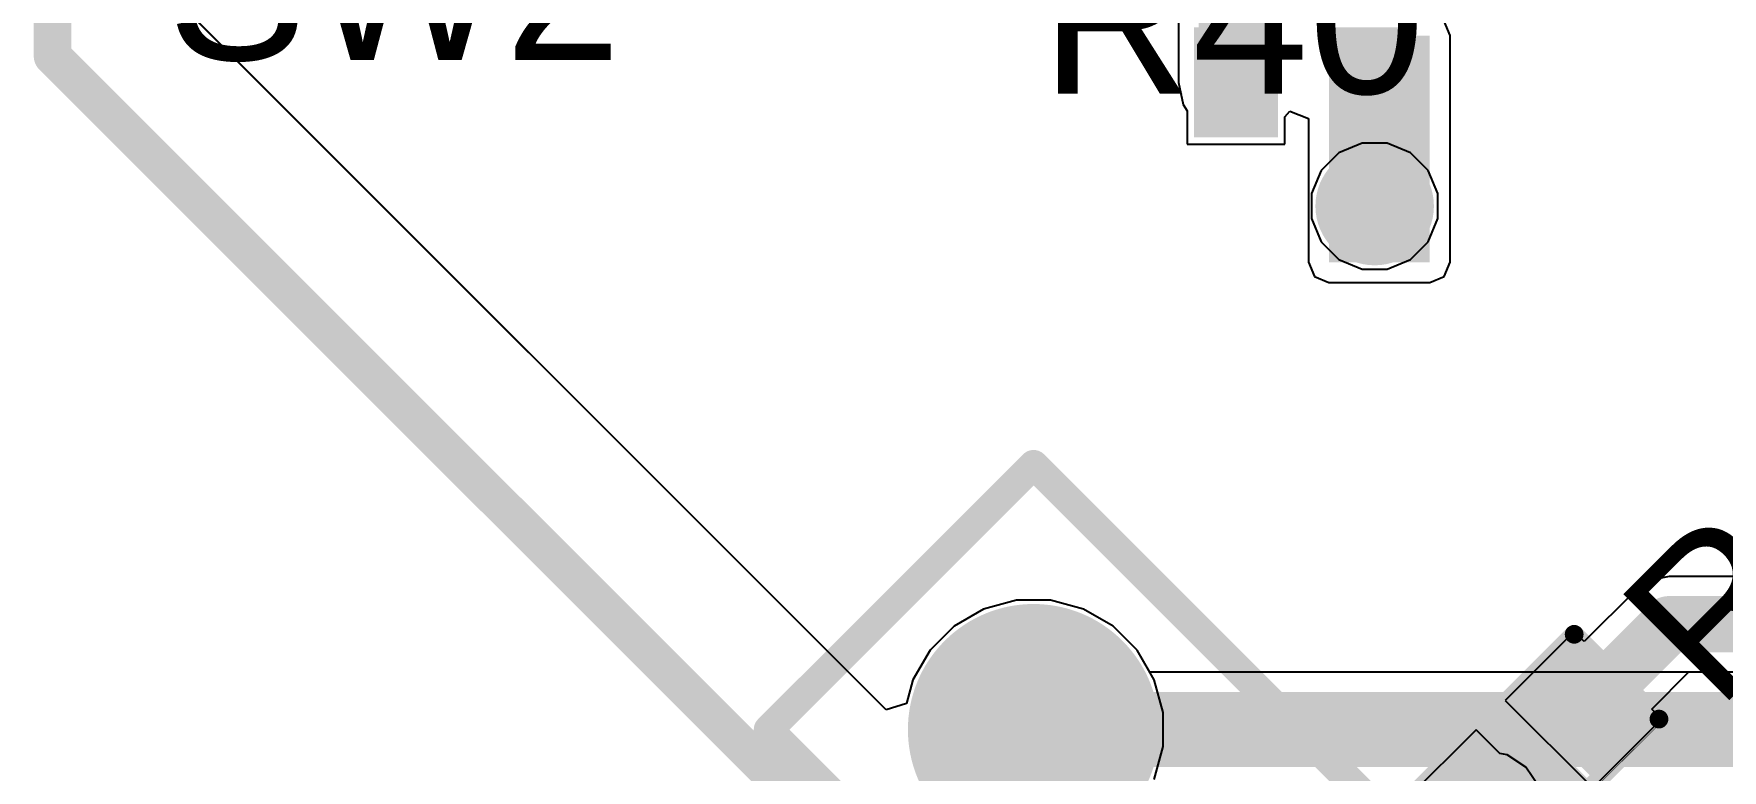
# Model space of a CAD drawing. Header units: millimetres. Extents: x -0.27 to 3.94, y -1.19 to 3.
# Drawn here: x -0.005 to 0.4455, y -0.1906 to 0.006 of the extents above; entities that cross this region are included whole.
import ezdxf

# ---------------------------------------------------------------- set-up
doc = ezdxf.new("R2010")
doc.units = ezdxf.units.MM
doc.header["$MEASUREMENT"] = 0
for name, color, linetype in [('BottomLayer', 5, 'Continuous'), ('BottomPaste', 16, 'Continuous'), ('BottomSolder', 6, 'Continuous'), ('Mechanical2', 216, 'Continuous'), ('MultiLayer', 9, 'Continuous'), ('PadHoleLayer', 156, 'Continuous'), ('TopLayer', 1, 'Continuous'), ('TopOverlay', 2, 'Continuous'), ('TopPaste', 8, 'Continuous'), ('TopSolder', 216, 'Continuous'), ('ViaHoleLayer', 16, 'Continuous')]:
    doc.layers.add(name, color=color, linetype=linetype)
doc.styles.add('Arial', font='arial.ttf', dxfattribs={"height": 0.2})

# ---------------------------------------------------------------- blocks, each defined once
blk = doc.blocks.new('R___0402_72')
at = {"layer": 'TopLayer'}
for points in [[(-0.0275, -0.0125), (-0.0275, 0.0125), (-0.0095, 0.0125), (-0.0095, -0.0125)], [(0.0095, -0.0125), (0.0095, 0.0125), (0.0275, 0.0125), (0.0275, -0.0125)]]:
    blk.add_hatch(color=1, dxfattribs=at).paths.add_polyline_path(points)
at = {"layer": 'TopPaste'}
for points in [[(-0.0275, -0.0125), (-0.0275, 0.0125), (-0.0095, 0.0125), (-0.0095, -0.0125)], [(0.0095, -0.0125), (0.0095, 0.0125), (0.0275, 0.0125), (0.0275, -0.0125)]]:
    blk.add_hatch(color=8, dxfattribs=at).paths.add_polyline_path(points)
at = {"layer": 'TopSolder'}
for points in [[(-0.02967, -0.01467), (-0.02967, 0.01467), (-0.00733, 0.01467), (-0.00733, -0.01467)], [(0.00733, -0.01467), (0.00733, 0.01467), (0.02967, 0.01467), (0.02967, -0.01467)]]:
    blk.add_hatch(color=216, dxfattribs=at).paths.add_polyline_path(points)
at = {"layer": 'TopOverlay'}
for points, const_width in [([(-0.031, 0.016), (-0.031, -0.016)], 0.005), ([(-0.031, 0.016), (0.031, 0.016)], 0.005), ([(0.031, 0.016), (0.031, -0.016)], 0.005), ([(-0.031, -0.016), (0.031, -0.016)], 0.005), ([(-0.032, -0.017), (0.032, -0.017)], 0.000127)]:
    blk.add_lwpolyline(points, dxfattribs=dict(at, const_width=const_width))
for points, const_width in [([(-0.03225, 0.016, 1), (-0.02975, 0.016, 1)], 0.0025), ([(-0.03225, 0.016, 1), (-0.02975, 0.016, 1)], 0.0025), ([(0.02975, 0.016, 1), (0.03225, 0.016, 1)], 0.0025), ([(0.02975, 0.016, 1), (0.03225, 0.016, 1)], 0.0025), ([(-0.03225, -0.016, 1), (-0.02975, -0.016, 1)], 0.0025), ([(-0.03225, -0.016, 1), (-0.02975, -0.016, 1)], 0.0025), ([(0.02975, -0.016, 1), (0.03225, -0.016, 1)], 0.0025), ([(0.02975, -0.016, 1), (0.03225, -0.016, 1)], 0.0025), ([(-0.03203, -0.017, 1), (-0.03197, -0.017, 1)], 0.0000635), ([(0.03197, -0.017, 1), (0.03203, -0.017, 1)], 0.0000635)]:
    blk.add_lwpolyline(points, format="xyb", close=True, dxfattribs=dict(at, const_width=const_width))
blk = doc.blocks.new('R___0402_B_92')
at = {"layer": 'BottomLayer'}
for points in [[(-0.0095, 0.0125), (-0.0095, -0.0125), (-0.0275, -0.0125), (-0.0275, 0.0125)], [(0.0275, 0.0125), (0.0275, -0.0125), (0.0095, -0.0125), (0.0095, 0.0125)]]:
    blk.add_hatch(color=5, dxfattribs=at).paths.add_polyline_path(points)
at = {"layer": 'BottomPaste'}
for points in [[(-0.0095, 0.0125), (-0.0095, -0.0125), (-0.0275, -0.0125), (-0.0275, 0.0125)], [(0.0275, 0.0125), (0.0275, -0.0125), (0.0095, -0.0125), (0.0095, 0.0125)]]:
    blk.add_hatch(color=16, dxfattribs=at).paths.add_polyline_path(points)
at = {"layer": 'BottomSolder'}
for points in [[(-0.00733, 0.01467), (-0.00733, -0.01467), (-0.02967, -0.01467), (-0.02967, 0.01467)], [(0.02967, 0.01467), (0.02967, -0.01467), (0.00733, -0.01467), (0.00733, 0.01467)]]:
    blk.add_hatch(color=6, dxfattribs=at).paths.add_polyline_path(points)
blk = doc.blocks.new('HDR1X3__136')
at = {"layer": 'BottomLayer'}
blk.add_hatch(color=5, dxfattribs=at).paths.add_polyline_path([(-0.02953, 0.02953), (0.02953, 0.02953), (0.02953, -0.02953), (-0.02953, -0.02953)])
h = blk.add_hatch(color=5, dxfattribs=at)
edge = h.paths.add_edge_path()
edge.add_arc((0.1, 0), 0.02953, 0, 360)
h = blk.add_hatch(color=5, dxfattribs=at)
edge = h.paths.add_edge_path()
edge.add_arc((0.2, 0), 0.02953, 0, 360)
at = {"layer": 'BottomSolder'}
blk.add_hatch(color=6, dxfattribs=at).paths.add_polyline_path([(-0.03353, 0.03353), (0.03353, 0.03353), (0.03353, -0.03353), (-0.03353, -0.03353)])
h = blk.add_hatch(color=6, dxfattribs=at)
edge = h.paths.add_edge_path()
edge.add_arc((0.1, 0), 0.03353, 0, 360)
h = blk.add_hatch(color=6, dxfattribs=at)
edge = h.paths.add_edge_path()
edge.add_arc((0.2, 0), 0.03353, 0, 360)
at = {"layer": 'MultiLayer'}
blk.add_hatch(color=9, dxfattribs=at).paths.add_polyline_path([(-0.02953, 0.02953), (0.02953, 0.02953), (0.02953, -0.02953), (-0.02953, -0.02953)])
h = blk.add_hatch(color=9, dxfattribs=at)
edge = h.paths.add_edge_path()
edge.add_arc((0.1, 0), 0.02953, 0, 360)
h = blk.add_hatch(color=9, dxfattribs=at)
edge = h.paths.add_edge_path()
edge.add_arc((0.2, 0), 0.02953, 0, 360)
at = {"layer": 'PadHoleLayer'}
h = blk.add_hatch(color=156, dxfattribs=at)
edge = h.paths.add_edge_path()
edge.add_arc((0, 0), 0.01772, 0, 360)
h = blk.add_hatch(color=156, dxfattribs=at)
edge = h.paths.add_edge_path()
edge.add_arc((0.1, 0), 0.01772, 0, 360)
h = blk.add_hatch(color=156, dxfattribs=at)
edge = h.paths.add_edge_path()
edge.add_arc((0.2, 0), 0.01772, 0, 360)
at = {"layer": 'TopLayer'}
blk.add_hatch(color=1, dxfattribs=at).paths.add_polyline_path([(-0.02953, 0.02953), (0.02953, 0.02953), (0.02953, -0.02953), (-0.02953, -0.02953)])
h = blk.add_hatch(color=1, dxfattribs=at)
edge = h.paths.add_edge_path()
edge.add_arc((0.1, 0), 0.02953, 0, 360)
h = blk.add_hatch(color=1, dxfattribs=at)
edge = h.paths.add_edge_path()
edge.add_arc((0.2, 0), 0.02953, 0, 360)
at = {"layer": 'TopSolder'}
blk.add_hatch(color=216, dxfattribs=at).paths.add_polyline_path([(-0.03353, 0.03353), (0.03353, 0.03353), (0.03353, -0.03353), (-0.03353, -0.03353)])
h = blk.add_hatch(color=216, dxfattribs=at)
edge = h.paths.add_edge_path()
edge.add_arc((0.1, 0), 0.03353, 0, 360)
h = blk.add_hatch(color=216, dxfattribs=at)
edge = h.paths.add_edge_path()
edge.add_arc((0.2, 0), 0.03353, 0, 360)
at = {"layer": 'TopOverlay', "const_width": 0.00787}
for points in [[(0.25, 0.05), (-0.05, 0.05)], [(-0.05, 0.05), (-0.05, -0.05)], [(0.25, 0.05), (0.25, -0.05)], [(0.25, -0.05), (-0.05, -0.05)]]:
    blk.add_lwpolyline(points, dxfattribs=at)
at = {"layer": 'TopOverlay', "const_width": 0.00394}
for points in [[(-0.05197, 0.05, 1), (-0.04803, 0.05, 1)], [(-0.05197, 0.05, 1), (-0.04803, 0.05, 1)], [(0.24803, 0.05, 1), (0.25197, 0.05, 1)], [(0.24803, 0.05, 1), (0.25197, 0.05, 1)], [(-0.05197, -0.05, 1), (-0.04803, -0.05, 1)], [(-0.05197, -0.05, 1), (-0.04803, -0.05, 1)], [(0.24803, -0.05, 1), (0.25197, -0.05, 1)], [(0.24803, -0.05, 1), (0.25197, -0.05, 1)]]:
    blk.add_lwpolyline(points, format="xyb", close=True, dxfattribs=at)

msp = doc.modelspace()

# ---------------------------------------------------------------- hatches: boundary and pattern name
at = {"layer": 'BottomLayer'}
msp.add_hatch(color=5, dxfattribs=at).paths.add_polyline_path([(0.34053, -0.055), (0.36745, -0.055), (0.36745, 0.0055), (0.34053, 0.0055)])
h = msp.add_hatch(color=5, dxfattribs=at)
edge = h.paths.add_edge_path()
edge.add_arc((0.35275, -0.04), 0.01181, 0, 360)
at = {"layer": 'BottomSolder'}
h = msp.add_hatch(color=6, dxfattribs=at)
edge = h.paths.add_edge_path()
edge.add_arc((0.35275, -0.04), 0.01581, 0, 360)
at = {"layer": 'TopLayer'}
h = msp.add_hatch(color=1, dxfattribs=at)
edge = h.paths.add_edge_path()
edge.add_arc((0.35275, -0.04), 0.01181, 0, 360)
at = {"layer": 'TopSolder'}
h = msp.add_hatch(color=216, dxfattribs=at)
edge = h.paths.add_edge_path()
edge.add_arc((0.35275, -0.04), 0.01581, 0, 360)
at = {"layer": 'ViaHoleLayer'}
h = msp.add_hatch(color=16, dxfattribs=at)
edge = h.paths.add_edge_path()
edge.add_arc((0.35275, -0.04), 0.00591, 0, 360)

# ---------------------------------------------------------------- linework, layer by layer
at = {"layer": 'BottomLayer'}
for p, q in [((0.30045, 0.02736), (0.30045, -0.007)), ((0.22246, -0.17446), (0.02853, 0.01947)), ((0.37286, 0.0055), (0.37127, 0.00933)), ((0.37286, -0.055), (0.37286, 0.0055)), ((0.30045, -0.007), (0.30162, -0.01285)), ((0.30162, -0.01285), (0.30275, -0.01454)), ((0.30275, -0.01454), (0.30275, -0.0235)), ((0.32875, -0.01616), (0.33012, -0.01467)), ((0.32875, -0.0235), (0.32875, -0.01616)), ((0.33012, -0.01467), (0.33512, -0.01662)), ((0.33512, -0.01662), (0.33512, -0.055)), ((0.30275, -0.0235), (0.32875, -0.0235)), ((0.33512, -0.055), (0.3367, -0.05883)), ((0.37127, -0.05883), (0.37286, -0.055)), ((0.3367, -0.05883), (0.34053, -0.06041)), ((0.34053, -0.06041), (0.36745, -0.06041)), ((0.36745, -0.06041), (0.37127, -0.05883)), ((0.24842, -0.14757), (0.24055, -0.15212)), ((0.2572, -0.14522), (0.24842, -0.14757)), ((0.26629, -0.14522), (0.2572, -0.14522)), ((0.27507, -0.14757), (0.26629, -0.14522)), ((0.28295, -0.15212), (0.27507, -0.14757)), ((0.24055, -0.15212), (0.23412, -0.15855)), ((0.28938, -0.15855), (0.28295, -0.15212)), ((0.23412, -0.15855), (0.22957, -0.16642)), ((0.29279, -0.16445), (0.28938, -0.15855)), ((0.22957, -0.16642), (0.22787, -0.17279)), ((1.08271, -0.16445), (0.29279, -0.16445)), ((0.22787, -0.17279), (0.22246, -0.17446))]:
    msp.add_line(p, q, dxfattribs=at)
at = {"layer": 'BottomLayer', "const_width": 0.02}
for points in [[(0.31575, -0.007), (0.31575, 0.02736)], [(0.26175, -0.17975), (0.38229, -0.17975)], [(0.38229, -0.17975), (1.08905, -0.17975)], [(0.38229, -0.17975), (0.48317, -0.28063)]]:
    msp.add_lwpolyline(points, dxfattribs=at)
at = {"layer": 'BottomLayer', "const_width": 0.01}
for points in [[(0.31075, -0.007, 1), (0.32075, -0.007, 1)], [(0.25675, -0.17975, 1), (0.26675, -0.17975, 1)], [(0.37729, -0.17975, 1), (0.38729, -0.17975, 1)], [(0.37729, -0.17975, 1), (0.38729, -0.17975, 1)], [(0.37729, -0.17975, 1), (0.38729, -0.17975, 1)]]:
    msp.add_lwpolyline(points, format="xyb", close=True, dxfattribs=at)
at = {"layer": 'Mechanical2', "const_width": 0.01}
for points in [[(0, 0), (0, 1.5748)], [(0, 0), (1.1811, -1.1811)]]:
    msp.add_lwpolyline(points, dxfattribs=at)
at = {"layer": 'Mechanical2', "const_width": 0.005}
msp.add_lwpolyline([(-0.0025, 0, 1), (0.0025, 0, 1)], format="xyb", close=True, dxfattribs=at)
msp.add_lwpolyline([(-0.0025, 0, 1), (0.0025, 0, 1)], format="xyb", close=True, dxfattribs=at)
at = {"layer": 'TopLayer'}
for p, q in [((0.22246, -0.17446), (0.035, 0.013)), ((0.34323, -0.02575), (0.3385, -0.03048)), ((0.3494, -0.02319), (0.34323, -0.02575)), ((0.35609, -0.02319), (0.3494, -0.02319)), ((0.36227, -0.02575), (0.35609, -0.02319)), ((0.367, -0.03048), (0.36227, -0.02575)), ((0.3385, -0.03048), (0.33594, -0.03666)), ((0.36956, -0.03666), (0.367, -0.03048)), ((0.33594, -0.03666), (0.33594, -0.04334)), ((0.36956, -0.04334), (0.36956, -0.03666)), ((0.33594, -0.04334), (0.3385, -0.04952)), ((0.367, -0.04952), (0.36956, -0.04334)), ((0.3385, -0.04952), (0.34323, -0.05425)), ((0.36227, -0.05425), (0.367, -0.04952)), ((0.34323, -0.05425), (0.3494, -0.05681)), ((0.3494, -0.05681), (0.35609, -0.05681)), ((0.35609, -0.05681), (0.36227, -0.05425)), ((0.43131, -0.13886), (0.42643, -0.13983)), ((0.71302, -0.13886), (0.43131, -0.13886)), ((0.4223, -0.14259), (0.40863, -0.15626)), ((0.42643, -0.13983), (0.4223, -0.14259)), ((0.24842, -0.14757), (0.24055, -0.15212)), ((0.2572, -0.14522), (0.24842, -0.14757)), ((0.26629, -0.14522), (0.2572, -0.14522)), ((0.27507, -0.14757), (0.26629, -0.14522)), ((0.28295, -0.15212), (0.27507, -0.14757)), ((0.24055, -0.15212), (0.23412, -0.15855)), ((0.28938, -0.15855), (0.28295, -0.15212)), ((0.40598, -0.1536), (0.38759, -0.17199)), ((0.40863, -0.15626), (0.40598, -0.1536)), ((0.23412, -0.15855), (0.22957, -0.16642)), ((0.29392, -0.16642), (0.28938, -0.15855)), ((0.22957, -0.16642), (0.22787, -0.17279)), ((0.29628, -0.1752), (0.29392, -0.16642)), ((0.42666, -0.17428), (0.43659, -0.16435)), ((0.43659, -0.16435), (0.71829, -0.16435)), ((0.22787, -0.17279), (0.22246, -0.17446)), ((0.29628, -0.18429), (0.29628, -0.1752)), ((0.38759, -0.17199), (0.41093, -0.19532)), ((0.42931, -0.17694), (0.42666, -0.17428)), ((0.37982, -0.17977), (0.36143, -0.19815)), ((0.38615, -0.1861), (0.37982, -0.17977)), ((0.41093, -0.19532), (0.42931, -0.17694)), ((0.29392, -0.19307), (0.29628, -0.18429)), ((0.38814, -0.1865), (0.38615, -0.1861)), ((0.3931, -0.18981), (0.38814, -0.1865)), ((0.39642, -0.19477), (0.3931, -0.18981))]:
    msp.add_line(p, q, dxfattribs=at)
at = {"layer": 'TopLayer', "const_width": 0.015}
for points in [[(0.40845, -0.17446), (0.43131, -0.1516)], [(0.43131, -0.1516), (0.71829, -0.1516)]]:
    msp.add_lwpolyline(points, dxfattribs=at)
at = {"layer": 'TopLayer', "const_width": 0.0075}
for points in [[(0.42756, -0.1516, 1), (0.43506, -0.1516, 1)], [(0.42756, -0.1516, 1), (0.43506, -0.1516, 1)], [(0.4047, -0.17446, 1), (0.4122, -0.17446, 1)]]:
    msp.add_lwpolyline(points, format="xyb", close=True, dxfattribs=at)

# ---------------------------------------------------------------- block references
msp.add_blockref('R___0402_B_92', (0.33425, -0.007))
for name, p, rotation in [('HDR1X3__136', (0.40317, -0.32117), 135), ('R___0402_72', (0.39537, -0.18754), 45)]:
    msp.add_blockref(name, p, dxfattribs=dict(rotation=rotation))

# ---------------------------------------------------------------- texts
at = {"layer": 'TopOverlay', "style": 'Arial'}
for s, p in [('SW2', (0.03068, -0.00099)), ('R40', (0.26368, -0.00999))]:
    msp.add_text(s, height=0.04, dxfattribs=at).set_placement(p)
msp.add_text('R31', height=0.04, rotation=45, dxfattribs=at).set_placement((0.44415, -0.17512))

doc.saveas('drawing.dxf')
